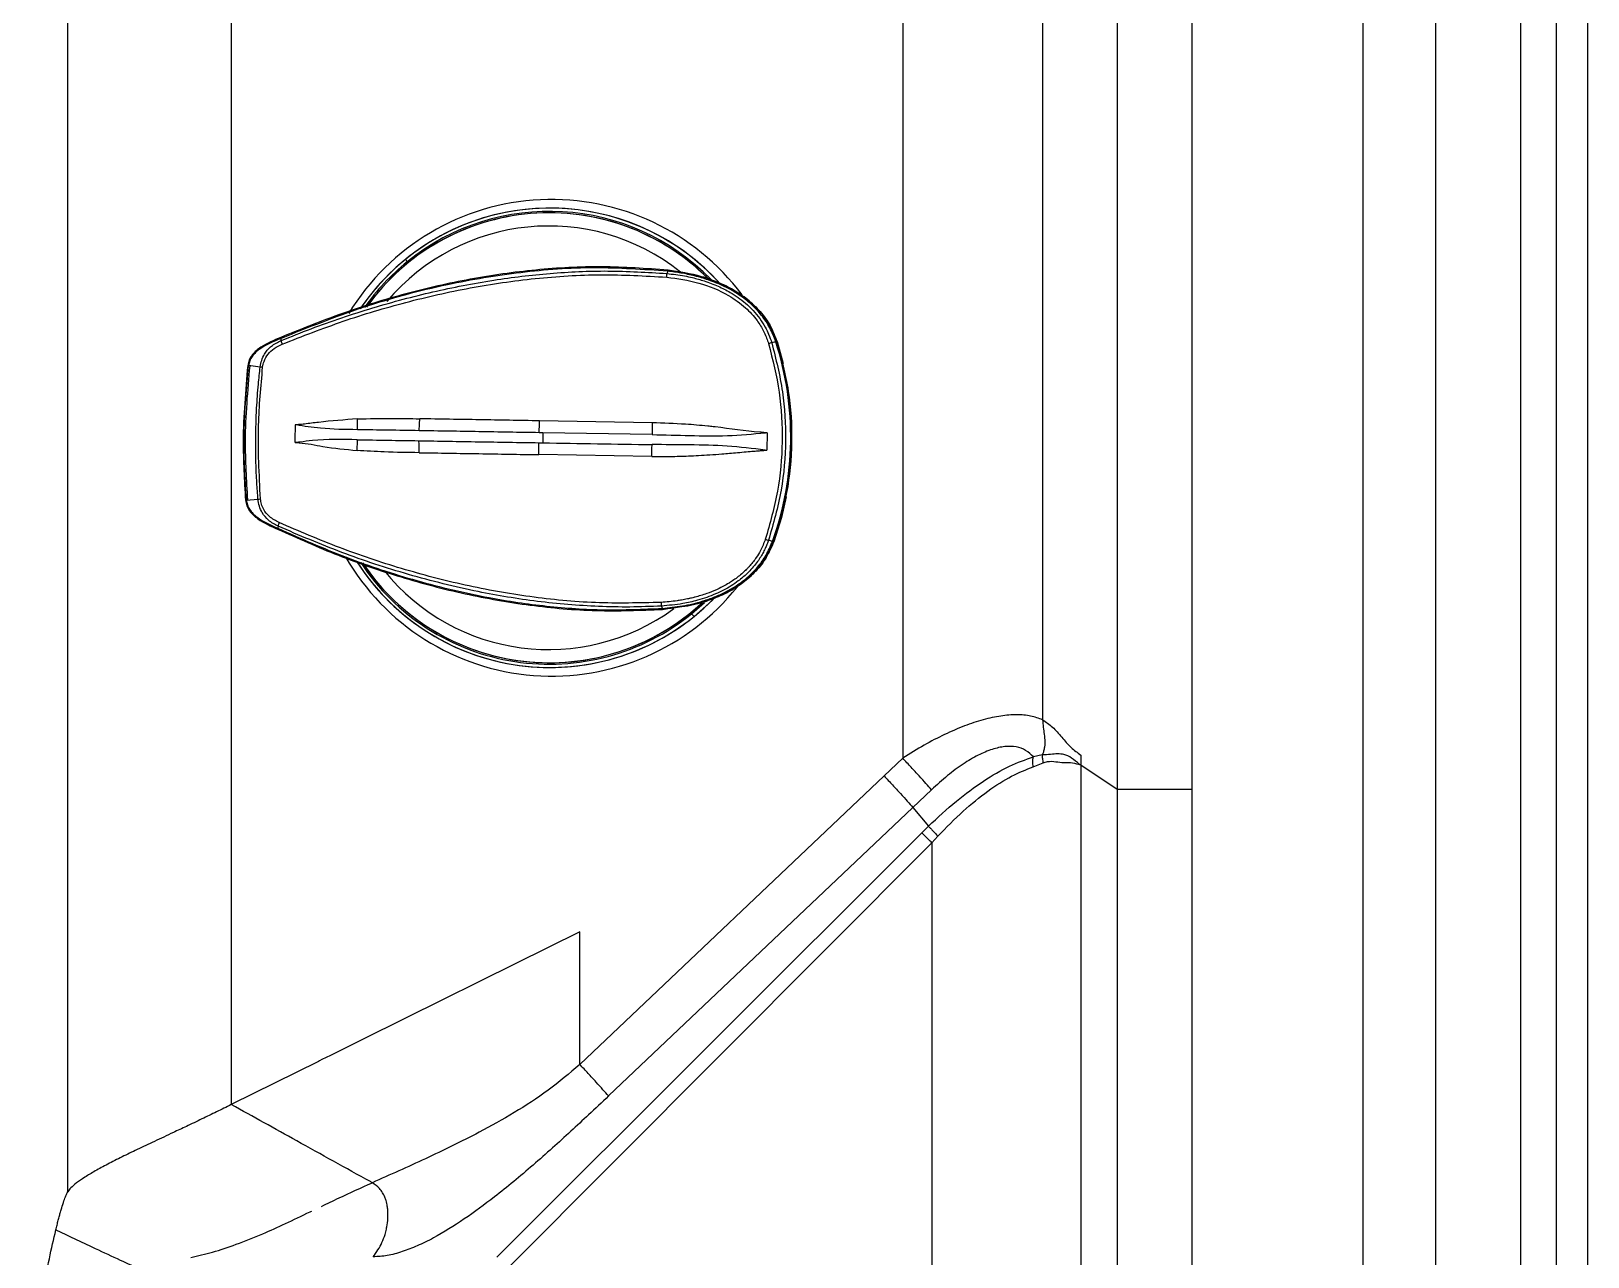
# Model space of a CAD drawing. Extents: x 943 to 1030, y 781 to 934.
# Drawn here: x 1021.34 to 1030.32, y 839.44 to 846.51 of the extents above; entities that cross this region are included whole.
import ezdxf

# ---------------------------------------------------------------- set-up
doc = ezdxf.new("R2010")
doc.units = 0
doc.header["$MEASUREMENT"] = 0
doc.layers.add('1', color=4, linetype='Continuous')

# ---------------------------------------------------------------- blocks, each defined once
blk = doc.blocks.new('AIRA')
at = {"layer": '1', "color": 4, "linetype": 'Continuous', "lineweight": 25}
blk.add_line((87.1416, 3), (87.1416, 84.1416), dxfattribs=at)
at = {"layer": '1', "color": 3, "linetype": 'Continuous', "lineweight": 25}
for p, q in [((86.958, 83.7245), (86.958, 3.4171)), ((86.7551, 3.6938), (86.7551, 83.4478)), ((86.2636, 4.327), (86.2636, 82.8146)), ((85.8457, 4.8358), (85.8457, 82.3058)), ((83.1877, 82.0708), (83.1877, 39.1512)), ((83.9952, 82.0708), (83.9952, 39.3728)), ((84.4255, 82.0708), (84.4255, 38.9705)), ((84.8554, 82.0708), (84.8554, 38.9705)), ((78.3697, 36.6496), (78.3697, 44.6947)), ((79.3135, 44.6947), (79.3135, 37.1523)), ((80.3287, 42.0162), (80.3205, 42.0309)), ((81.7582, 41.9742), (81.7574, 41.9743)), ((81.8317, 41.9603), (81.827, 41.948)), ((81.8317, 41.9603), (81.8321, 41.9612)), ((81.8345, 41.9671), (81.8337, 41.9672)), ((79.6005, 41.5726), (79.6005, 41.5734)), ((79.6015, 41.5614), (79.6005, 41.5726)), ((82.4553, 41.5545), (82.4322, 41.5482)), ((82.4628, 41.5563), (82.462, 41.5563)), ((82.4628, 41.5563), (82.4986, 41.4294)), ((82.4628, 41.5563), (82.4628, 41.5563)), ((79.4801, 41.4084), (79.4132, 41.4166)), ((81.7426, 41.0864), (81.092, 41.098)), ((81.7424, 41.0181), (81.1121, 41.0289)), ((82.406, 41.0286), (82.4044, 40.9286)), ((81.7395, 40.8927), (81.0887, 40.9027)), ((79.4003, 40.6406), (79.4674, 40.6464)), ((79.5824, 40.4785), (79.5823, 40.4776)), ((79.5837, 40.4895), (79.5824, 40.4785)), ((82.4361, 40.4016), (82.4132, 40.4085)), ((82.4435, 40.3995), (82.4428, 40.3995)), ((82.4436, 40.3996), (82.4435, 40.3995)), ((81.7951, 40.029), (81.7994, 40.0167)), ((81.7994, 40.0167), (81.7998, 40.0158)), ((81.8012, 40.0098), (81.8642, 40.0199)), ((81.802, 40.0099), (81.8012, 40.0098)), ((81.802, 40.0099), (81.802, 40.0099)), ((81.8648, 40.0161), (81.8656, 40.0161)), ((81.9687, 39.9838), (82.0442, 40.0499)), ((81.9843, 39.9691), (81.9687, 39.9838)), ((83.9934, 39.1713), (83.9417, 39.1589)), ((84.2154, 39.1694), (84.2154, 39.1114)), ((83.08, 39.0491), (83.1877, 39.1512)), ((83.941, 39.101), (83.9983, 39.1245)), ((84.2141, 39.1122), (84.2154, 39.1114)), ((84.4255, 38.9705), (84.2154, 39.1114)), ((84.2154, 39.1114), (84.2154, 12.9414)), ((83.08, 39.0491), (81.3241, 37.3845)), ((83.3536, 38.9689), (83.2459, 38.8668)), ((84.4255, 38.9705), (84.4255, 12.9414)), ((84.8554, 38.9705), (84.8554, 12.9414)), ((83.2459, 38.8668), (81.49, 37.2021)), ((83.2459, 38.8668), (83.3365, 38.7596)), ((83.2976, 38.7214), (80.8451, 36.2728)), ((83.3365, 38.7596), (83.2976, 38.7214)), ((80.9083, 36.2095), (83.3555, 38.6635)), ((83.3555, 38.6635), (83.3908, 38.7017)), ((83.3555, 38.6635), (83.3555, 20.0537))]:
    blk.add_line(p, q, dxfattribs=at)
at = {"layer": '1', "color": 3, "linetype": 'Continuous', "lineweight": 25, "flags": 128}
for points in [[(82.5154, 40.6589), (82.4877, 40.54), (82.4435, 40.3995)], [(81.9843, 39.9691), (82.0874, 40.0618), (82.1003, 40.0749)], [(81.3241, 38.1489), (80.955, 37.9659), (80.3187, 37.6506), (80.0673, 37.5261), (79.8858, 37.4362), (79.8368, 37.412), (79.8228, 37.4051), (79.8158, 37.4016), (79.3135, 37.1523)], [(81.3241, 37.3845), (81.3241, 37.7665), (81.3241, 38.0478), (81.3241, 38.1208), (81.3241, 38.1405), (81.3241, 38.1461), (81.3241, 38.1478), (81.3241, 38.1489)]]:
    blk.add_lwpolyline(points, dxfattribs=at)
at = {"layer": '1', "color": 3, "linetype": 'Continuous', "lineweight": 25}
for centre, radius, start, end in [((81.1621, 41.0028), 1.3722, 36.82059, 148.59575), ((81.1524, 41.0027), 1.3226, 42.72727, 145.90676), ((81.1524, 41.003), 1.3224, 42.26441, 128.98417), ((81.1487, 41.0027), 1.2955, 45.0207, 144.52574), ((81.1486, 41.0027), 1.2953, 45.03697, 144.51729), ((81.1487, 41.0027), 1.2955, 45.33824, 144.30423), ((81.1456, 41.0027), 1.2193, 51.44555, 140.01835), ((81.1487, 41.003), 1.3034, 44.28634, 128.9847), ((81.1539, 41.0011), 1.3248, 128.97998, 145.74877), ((81.1501, 41.0011), 1.3057, 128.97989, 144.91768), ((81.6405, 41.946), 0.1865, 354.08773, 0.63658), ((79.652, 41.5623), 0.0505, 181.07648, 205.87916), ((82.4832, 41.3139), 0.2398, 102.29409, 106.87141), ((80.7571, 41.006), 1.7845, 340.20026, 17.89756), ((80.7591, 41.006), 1.7865, 340.20026, 17.89756), ((79.4577, 41.0608), 0.3483, 83.94921, 86.31131), ((79.4577, 40.9812), 0.335, 271.67628, 274.13245), ((79.6341, 40.4869), 0.0504, 152.20006, 176.99054), ((82.4697, 40.634), 0.2324, 251.22225, 255.94311), ((81.162, 40.9972), 1.3722, 209.87296, 321.34659), ((81.1524, 40.9973), 1.3226, 212.48975, 308.9775), ((81.1524, 40.9973), 1.3226, 212.54466, 315.48095), ((81.1486, 40.9972), 1.3036, 213.39907, 308.98005), ((81.1487, 40.9973), 1.2955, 213.7072, 312.685), ((81.1486, 40.9973), 1.2953, 213.71619, 312.66854), ((81.1487, 40.9973), 1.2955, 213.93283, 313.00866), ((81.1456, 40.9973), 1.2193, 218.77254, 306.26007), ((81.6094, 40.0372), 0.186, 357.46076, 4.01669)]:
    blk.add_arc(centre, radius, start, end, dxfattribs=at)
for points, knots in [([(81.8337, 41.9672), (81.7066, 41.9764), (81.4524, 41.9948), (81.0701, 41.9732), (80.6915, 41.9201), (80.3188, 41.8347), (79.9531, 41.7229), (79.7171, 41.6269), (79.5991, 41.579)], [0, 0, 0, 0, 0.166706, 0.33339, 0.500063, 0.66672, 0.833364, 1, 1, 1, 1]), ([(81.8321, 41.9612), (81.6909, 41.9709), (81.4079, 41.9904), (80.9818, 41.9592), (80.5346, 41.8844), (80.0699, 41.7609), (79.7568, 41.6359), (79.6005, 41.5734)], [0, 0, 0, 0, 0.185335, 0.371412, 0.558404, 0.779444, 1, 1, 1, 1]), ([(79.6015, 41.5614), (79.6589, 41.5843), (79.7741, 41.6304), (79.9506, 41.693), (80.1278, 41.7499), (80.3033, 41.7997), (80.4768, 41.8428), (80.6509, 41.8797), (80.8758, 41.9191), (81.1545, 41.9522), (81.4889, 41.9685), (81.7135, 41.9549), (81.827, 41.9481)], [0, 0, 0, 0, 0.082024, 0.164587, 0.247633, 0.327658, 0.40489, 0.482845, 0.561506, 0.704794, 0.850851, 1, 1, 1, 1]), ([(81.8314, 41.9547), (81.8314, 41.9551), (81.8316, 41.9564), (81.8319, 41.9583), (81.8323, 41.9608), (81.8328, 41.9634), (81.8332, 41.9655), (81.8336, 41.967), (81.8337, 41.9671), (81.8337, 41.9672)], [0, 0, 0, 0, 0.055533, 0.165274, 0.342801, 0.555699, 0.762927, 0.910682, 1, 1, 1, 1]), ([(82.4553, 41.5545), (82.4448, 41.5817), (82.4241, 41.6356), (82.3754, 41.7075), (82.316, 41.7711), (82.2441, 41.8268), (82.1602, 41.8745), (82.0729, 41.9099), (81.9878, 41.9348), (81.9096, 41.9516), (81.8575, 41.9581), (81.8321, 41.9612)], [0, 0, 0, 0, 0.111062, 0.219204, 0.328205, 0.441569, 0.564532, 0.695225, 0.79984, 0.902244, 1, 1, 1, 1]), ([(82.462, 41.5563), (82.4498, 41.5873), (82.4255, 41.6494), (82.366, 41.7304), (82.2939, 41.7994), (82.2112, 41.8551), (82.1218, 41.8983), (81.997, 41.9425), (81.899, 41.9573), (81.8337, 41.9672)], [0, 0, 0, 0, 0.125454, 0.250839, 0.376108, 0.50122, 0.62616, 0.750943, 1, 1, 1, 1]), ([(81.8345, 41.9671), (81.9, 41.9572), (81.9982, 41.9423), (82.123, 41.898), (82.2125, 41.8547), (82.2951, 41.7989), (82.3671, 41.73), (82.4264, 41.6491), (82.4506, 41.5872), (82.4628, 41.5563)], [0, 0, 0, 0, 0.249572, 0.374545, 0.499578, 0.624656, 0.749764, 0.874883, 1, 1, 1, 1]), ([(79.6066, 41.5403), (79.7235, 41.5859), (79.9572, 41.677), (80.3203, 41.7853), (80.6905, 41.8695), (81.0667, 41.9237), (81.4467, 41.9484), (81.6996, 41.934), (81.826, 41.9268)], [0, 0, 0, 0, 0.166754, 0.333479, 0.500172, 0.666827, 0.833439, 1, 1, 1, 1]), ([(81.826, 41.9268), (81.8881, 41.9181), (82.0119, 41.9008), (82.1663, 41.8367), (82.2777, 41.758), (82.3297, 41.7011), (82.3648, 41.652), (82.3907, 41.609), (82.4062, 41.5647), (82.4136, 41.5433)], [0, 0, 0, 0, 0.252442, 0.502952, 0.665116, 0.799001, 0.811084, 0.908696, 1, 1, 1, 1]), ([(81.827, 41.948), (81.8612, 41.9441), (81.9107, 41.9385), (81.9825, 41.9228), (82.0476, 41.9046), (82.121, 41.8767), (82.202, 41.8355), (82.2864, 41.7766), (82.3528, 41.706), (82.393, 41.6424), (82.4162, 41.5956), (82.4266, 41.5647), (82.4322, 41.5482)], [0, 0, 0, 0, 0.134317, 0.19393, 0.286019, 0.397716, 0.499325, 0.639409, 0.796776, 0.872857, 0.932098, 1, 1, 1, 1]), ([(81.9569, 41.9433), (81.9587, 41.9431), (81.961, 41.9428), (81.9632, 41.9421), (81.9637, 41.9419)], [0, 0, 0, 0, 0.767772, 1, 1, 1, 1]), ([(79.5991, 41.579), (79.5592, 41.5626), (79.4989, 41.538), (79.4391, 41.4888), (79.4152, 41.4505), (79.4106, 41.4283), (79.4083, 41.4172)], [0, 0, 0, 0, 0.491785, 0.743117, 0.871146, 1, 1, 1, 1]), ([(79.6005, 41.5734), (79.5576, 41.5562), (79.4956, 41.5312), (79.4381, 41.4793), (79.4186, 41.4444), (79.415, 41.4257), (79.4132, 41.4166)], [0, 0, 0, 0, 0.538397, 0.778103, 0.891276, 1, 1, 1, 1]), ([(79.4802, 41.4084), (79.4825, 41.4214), (79.4872, 41.4472), (79.5024, 41.4797), (79.5194, 41.5038), (79.5334, 41.5183), (79.5582, 41.5401), (79.5816, 41.5516), (79.6015, 41.5614)], [0, 0, 0, 0, 0.191715, 0.382753, 0.51862, 0.620937, 0.677461, 1, 1, 1, 1]), ([(79.4944, 41.4072), (79.4966, 41.4187), (79.5016, 41.4455), (79.524, 41.484), (79.5605, 41.5182), (79.5909, 41.5328), (79.6066, 41.5403)], [0, 0, 0, 0, 0.1897963, 0.4446309, 0.7136823, 1, 1, 1, 1]), ([(79.5994, 41.5776), (79.5993, 41.5781), (79.5991, 41.5788), (79.5991, 41.5789), (79.5991, 41.579)], [0, 0, 0, 0, 0.623247, 1, 1, 1, 1]), ([(82.4136, 41.5433), (82.4371, 41.4506), (82.484, 41.265), (82.4983, 40.9771), (82.4745, 40.6898), (82.4214, 40.5059), (82.3949, 40.4139)], [0, 0, 0, 0, 0.249998, 0.499994, 0.750007, 1, 1, 1, 1]), ([(82.4322, 41.5482), (82.4559, 41.4544), (82.5028, 41.2696), (82.5177, 40.9823), (82.4949, 40.6924), (82.4408, 40.5043), (82.4132, 40.4085)], [0, 0, 0, 0, 0.250309, 0.493487, 0.741947, 1, 1, 1, 1]), ([(82.449, 41.5524), (82.4492, 41.5525), (82.4495, 41.5526), (82.4506, 41.5529), (82.4532, 41.5537), (82.4567, 41.5548), (82.4607, 41.556), (82.4617, 41.5562), (82.462, 41.5563)], [0, 0, 0, 0, 0.0217269, 0.0484506, 0.1364116, 0.4640127, 0.8147361, 1, 1, 1, 1]), ([(79.4083, 41.4172), (79.3955, 41.2723), (79.3727, 41.0135), (79.3884, 40.7542), (79.3954, 40.6401)], [0, 0, 0, 0, 0.55995, 1, 1, 1, 1]), ([(79.4003, 40.6406), (79.3928, 40.7701), (79.3779, 41.0291), (79.4014, 41.2874), (79.4132, 41.4166)], [0, 0, 0, 0, 0.499974, 1, 1, 1, 1]), ([(79.4197, 41.4158), (79.407, 41.2713), (79.3842, 41.0133), (79.4, 40.7549), (79.4069, 40.6412)], [0, 0, 0, 0, 0.559951, 1, 1, 1, 1]), ([(79.4197, 41.4158), (79.4193, 41.4158), (79.418, 41.416), (79.4162, 41.4162), (79.4139, 41.4165), (79.4115, 41.4168), (79.4096, 41.4171), (79.4083, 41.4172), (79.4083, 41.4172), (79.4083, 41.4172)], [0, 0, 0, 0, 0.055533, 0.165274, 0.342801, 0.555699, 0.762927, 0.910682, 1, 1, 1, 1]), ([(79.4674, 40.6464), (79.4651, 40.6775), (79.4598, 40.7471), (79.4549, 40.8629), (79.4534, 41.0065), (79.4581, 41.1577), (79.4678, 41.296), (79.4765, 41.3752), (79.4801, 41.4084)], [0, 0, 0, 0, 0.122705, 0.274469, 0.455296, 0.686948, 0.868512, 1, 1, 1, 1]), ([(79.4818, 40.6471), (79.4744, 40.7892), (79.4612, 41.043), (79.4843, 41.2959), (79.4944, 41.4072)], [0, 0, 0, 0, 0.559943, 1, 1, 1, 1]), ([(79.6818, 41.074), (79.6815, 41.0573), (79.6809, 41.0239), (79.6804, 40.9906), (79.6802, 40.9739)], [0, 0, 0, 0, 0.5, 1, 1, 1, 1]), ([(79.6868, 41.0739), (79.686, 41.0739), (79.6843, 41.0739), (79.6827, 41.0739), (79.6818, 41.074)], [0, 0, 0, 0, 0.5, 1, 1, 1, 1]), ([(80.042, 41.1089), (79.9667, 41.1034), (79.8643, 41.096), (79.7515, 41.0807), (79.7111, 41.0764), (79.6962, 41.0753), (79.6918, 41.075), (79.689, 41.0747), (79.6874, 41.0741), (79.6868, 41.0739)], [0, 0, 0, 0, 0.632717, 0.860019, 0.958232, 0.975919, 0.985986, 0.994959, 1, 1, 1, 1]), ([(80.0415, 41.0467), (79.9702, 41.0474), (79.8513, 41.0486), (79.7338, 41.0667), (79.6868, 41.0739)], [0, 0, 0, 0, 0.600626, 1, 1, 1, 1]), ([(80.0415, 41.0467), (80.042, 41.0561), (80.0431, 41.0748), (80.0423, 41.0975), (80.042, 41.1089)], [0, 0, 0, 0, 0.499972, 1, 1, 1, 1]), ([(80.042, 41.1089), (80.1088, 41.1105), (80.2282, 41.1135), (80.3481, 41.1108), (80.4009, 41.1097)], [0, 0, 0, 0, 0.559819, 1, 1, 1, 1]), ([(80.3966, 41.0408), (80.3971, 41.0455), (80.3982, 41.0551), (80.3995, 41.0722), (80.4004, 41.0906), (80.4007, 41.1034), (80.4009, 41.1097)], [0, 0, 0, 0, 0.24784, 0.500001, 0.75216, 1, 1, 1, 1]), ([(81.092, 41.098), (80.9765, 41.1), (80.7456, 41.1039), (80.5158, 41.1078), (80.4009, 41.1097)], [0, 0, 0, 0, 0.500128, 1, 1, 1, 1]), ([(81.0897, 41.0292), (81.09, 41.034), (81.0904, 41.0435), (81.091, 41.0606), (81.0916, 41.079), (81.0918, 41.0917), (81.092, 41.098)], [0, 0, 0, 0, 0.247848, 0.500009, 0.752163, 1, 1, 1, 1]), ([(81.7426, 41.0864), (81.7425, 41.0802), (81.7422, 41.0676), (81.7421, 41.0493), (81.7422, 41.0324), (81.7424, 41.0228), (81.7424, 41.0181)], [0, 0, 0, 0, 0.247915, 0.499992, 0.752096, 1, 1, 1, 1]), ([(82.3962, 41.0288), (82.3955, 41.029), (82.3898, 41.0304), (82.3788, 41.0309), (82.2827, 41.0381), (82.1921, 41.0524), (82.1059, 41.0624), (82.1049, 41.0626), (82.1012, 41.063), (82.0869, 41.0645), (82.0309, 41.0705), (81.9136, 41.0809), (81.8067, 41.0843), (81.7426, 41.0864)], [0, 0, 0, 0, 0.003082, 0.02725, 0.050121, 0.44553, 0.445662, 0.446817, 0.450122, 0.462785, 0.512261, 0.707506, 1, 1, 1, 1]), ([(79.6802, 40.9739), (79.681, 40.9739), (79.6828, 40.9739), (79.6844, 40.9731), (79.6852, 40.9728)], [0, 0, 0, 0, 0.486281, 1, 1, 1, 1]), ([(80.0406, 40.989), (79.9541, 40.9908), (79.8437, 40.9931), (79.7276, 40.9773), (79.6961, 40.9737), (79.6881, 40.973), (79.686, 40.9729), (79.6854, 40.9728), (79.6853, 40.9728), (79.6852, 40.9728), (79.6852, 40.9728)], [0, 0, 0, 0, 0.730021, 0.931374, 0.982115, 0.995104, 0.998552, 0.999523, 0.999822, 1, 1, 1, 1]), ([(79.6852, 40.9728), (79.6854, 40.9728), (79.6872, 40.9727), (79.6939, 40.9724), (79.7464, 40.9688), (79.861, 40.9435), (79.9732, 40.933), (80.039, 40.9269)], [0, 0, 0, 0, 0.001608, 0.01565, 0.05589, 0.446078, 1, 1, 1, 1]), ([(80.039, 40.9269), (80.0397, 40.9382), (80.0412, 40.9609), (80.0408, 40.9797), (80.0406, 40.989)], [0, 0, 0, 0, 0.500027, 1, 1, 1, 1]), ([(80.0406, 40.989), (80.0994, 40.988), (80.2171, 40.986), (80.3361, 40.9841), (80.3956, 40.9831)], [0, 0, 0, 0, 0.499886, 1, 1, 1, 1]), ([(80.3966, 41.0408), (80.337, 41.0418), (80.218, 41.0438), (80.1003, 41.0457), (80.0415, 41.0467)], [0, 0, 0, 0, 0.500114, 1, 1, 1, 1]), ([(80.3956, 40.9831), (80.5109, 40.9811), (80.7414, 40.9771), (80.973, 40.9734), (81.0888, 40.9715)], [0, 0, 0, 0, 0.499962, 1, 1, 1, 1]), ([(80.3976, 40.9141), (80.3977, 40.9204), (80.3978, 40.9332), (80.3975, 40.9516), (80.3968, 40.9688), (80.396, 40.9783), (80.3956, 40.9831)], [0, 0, 0, 0, 0.2478444, 0.5000038, 0.7521632, 1, 1, 1, 1]), ([(81.0897, 41.0292), (80.9739, 41.0312), (80.7424, 41.0352), (80.5118, 41.0389), (80.3966, 41.0408)], [0, 0, 0, 0, 0.500038, 1, 1, 1, 1]), ([(81.0887, 40.9027), (81.0888, 40.909), (81.0889, 40.9218), (81.089, 40.9401), (81.089, 40.9572), (81.0888, 40.9668), (81.0888, 40.9715)], [0, 0, 0, 0, 0.247841, 0.499996, 0.752155, 1, 1, 1, 1]), ([(81.0888, 40.9715), (81.0925, 40.9714), (81.0999, 40.9713), (81.1074, 40.9711), (81.1111, 40.971)], [0, 0, 0, 0, 0.499999, 1, 1, 1, 1]), ([(81.1121, 41.029), (81.1077, 41.029), (81.1002, 41.029), (81.0928, 41.0292), (81.0897, 41.0292)], [0, 0, 0, 0, 0.591867, 1, 1, 1, 1]), ([(81.1121, 41.029), (81.1118, 41.0247), (81.1114, 41.0162), (81.1109, 41), (81.1108, 40.9838), (81.111, 40.9753), (81.1111, 40.971)], [0, 0, 0, 0, 0.250241, 0.499995, 0.749751, 1, 1, 1, 1]), ([(81.1111, 40.971), (81.2162, 40.9694), (81.4265, 40.966), (81.6366, 40.9626), (81.7416, 40.961)], [0, 0, 0, 0, 0.500057, 1, 1, 1, 1]), ([(81.7424, 41.0181), (81.8147, 41.0164), (81.9598, 41.0129), (82.1772, 41.0089), (82.3228, 41.0221), (82.3962, 41.0288)], [0, 0, 0, 0, 0.329609, 0.661729, 1, 1, 1, 1]), ([(82.406, 41.0286), (82.4044, 41.0287), (82.4011, 41.0287), (82.3978, 41.0288), (82.3962, 41.0288)], [0, 0, 0, 0, 0.5, 1, 1, 1, 1]), ([(80.3976, 40.9141), (80.3305, 40.9148), (80.2106, 40.9161), (80.0914, 40.9236), (80.039, 40.9269)], [0, 0, 0, 0, 0.560181, 1, 1, 1, 1]), ([(80.3976, 40.9141), (80.5125, 40.9122), (80.7424, 40.9084), (80.9733, 40.9046), (81.0887, 40.9027)], [0, 0, 0, 0, 0.4998725, 1, 1, 1, 1]), ([(81.7395, 40.8927), (81.7396, 40.899), (81.7398, 40.9116), (81.7403, 40.9298), (81.7409, 40.9467), (81.7414, 40.9562), (81.7416, 40.961)], [0, 0, 0, 0, 0.247871, 0.499983, 0.752103, 1, 1, 1, 1]), ([(81.7395, 40.8927), (81.7498, 40.8926), (81.7724, 40.8924), (81.809, 40.8923), (81.8514, 40.8925), (81.8993, 40.8933), (81.9528, 40.8951), (82.0119, 40.8979), (82.0766, 40.902), (82.1359, 40.9064), (82.1894, 40.9109), (82.236, 40.915), (82.2827, 40.919), (82.3248, 40.9227), (82.3549, 40.9251), (82.3731, 40.9263), (82.383, 40.927), (82.3896, 40.9276), (82.3934, 40.9284), (82.3948, 40.9287)], [0, 0, 0, 0, 0.047083, 0.102822, 0.167172, 0.240062, 0.32144, 0.411316, 0.509842, 0.617397, 0.683425, 0.754852, 0.831571, 0.898217, 0.948338, 0.969627, 0.982103, 0.993555, 1, 1, 1, 1]), ([(82.3948, 40.9287), (82.3216, 40.9378), (82.1765, 40.9558), (81.959, 40.959), (81.8139, 40.9603), (81.7416, 40.961)], [0, 0, 0, 0, 0.338238, 0.670377, 1, 1, 1, 1]), ([(82.3948, 40.9287), (82.3964, 40.9287), (82.3996, 40.9286), (82.4028, 40.9286), (82.4044, 40.9286)], [0, 0, 0, 0, 0.5, 1, 1, 1, 1]), ([(79.4069, 40.6412), (79.4064, 40.6411), (79.4051, 40.641), (79.4033, 40.6409), (79.401, 40.6407), (79.3986, 40.6405), (79.3967, 40.6403), (79.3954, 40.6402), (79.3954, 40.6401), (79.3954, 40.6401)], [0, 0, 0, 0, 0.055533, 0.165274, 0.342801, 0.555699, 0.762927, 0.910682, 1, 1, 1, 1]), ([(79.3954, 40.6401), (79.3973, 40.629), (79.4012, 40.6067), (79.4238, 40.5676), (79.4819, 40.5165), (79.5414, 40.4898), (79.5808, 40.4722)], [0, 0, 0, 0, 0.12885, 0.256879, 0.508213, 1, 1, 1, 1]), ([(79.4003, 40.6406), (79.4018, 40.6314), (79.4048, 40.6126), (79.4231, 40.5771), (79.4789, 40.5233), (79.54, 40.4963), (79.5823, 40.4776)], [0, 0, 0, 0, 0.108762, 0.221897, 0.4616, 1, 1, 1, 1]), ([(79.5837, 40.4895), (79.5642, 40.5), (79.5279, 40.5194), (79.4927, 40.5629), (79.4736, 40.6055), (79.4695, 40.6328), (79.4675, 40.6464)], [0, 0, 0, 0, 0.322452, 0.598474, 0.799025, 1, 1, 1, 1]), ([(79.5895, 40.5104), (79.5699, 40.5208), (79.5348, 40.5397), (79.5022, 40.5798), (79.4864, 40.6157), (79.4833, 40.6367), (79.4818, 40.6471)], [0, 0, 0, 0, 0.363335, 0.653348, 0.82864, 1, 1, 1, 1]), ([(79.5826, 40.4775), (79.5823, 40.4768), (79.5818, 40.4754), (79.5811, 40.4737), (79.5807, 40.4723), (79.5807, 40.4722), (79.5808, 40.4722)], [0, 0, 0, 0, 0.2576906, 0.6039132, 0.850773, 1, 1, 1, 1]), ([(79.5808, 40.4722), (79.6971, 40.4203), (79.9297, 40.3165), (80.2915, 40.1927), (80.6611, 40.0948), (81.0378, 40.0292), (81.4192, 39.9949), (81.6739, 40.0048), (81.8012, 40.0098)], [0, 0, 0, 0, 0.166636, 0.3332803, 0.4999374, 0.6666101, 0.8332943, 1, 1, 1, 1]), ([(79.5823, 40.4776), (79.7128, 40.4197), (79.9743, 40.3039), (80.3825, 40.1705), (80.7699, 40.0781), (81.1323, 40.0251), (81.4663, 40.0014), (81.6887, 40.011), (81.7998, 40.0158)], [0, 0, 0, 0, 0.187062, 0.374643, 0.561878, 0.70843, 0.854413, 1, 1, 1, 1]), ([(81.7951, 40.029), (81.7345, 40.0266), (81.6138, 40.0218), (81.4337, 40.0255), (81.2559, 40.0365), (81.0806, 40.0549), (80.9081, 40.08), (80.6587, 40.1259), (80.3372, 40.206), (79.951, 40.3326), (79.7054, 40.4375), (79.5837, 40.4895)], [0, 0, 0, 0, 0.079708, 0.15846, 0.236335, 0.313387, 0.38965, 0.46514, 0.646211, 0.824644, 1, 1, 1, 1]), ([(81.7949, 40.0502), (81.6682, 40.0472), (81.415, 40.0411), (81.0361, 40.0785), (80.6618, 40.1451), (80.2947, 40.2417), (79.9354, 40.362), (79.7048, 40.4609), (79.5895, 40.5104)], [0, 0, 0, 0, 0.166575, 0.333185, 0.499837, 0.666527, 0.833251, 1, 1, 1, 1]), ([(82.3949, 40.4139), (82.3863, 40.392), (82.3721, 40.3555), (82.3489, 40.3177), (82.3345, 40.2969), (82.3257, 40.2853), (82.3166, 40.2738), (82.31, 40.2661), (82.3058, 40.2614), (82.303, 40.2582), (82.296, 40.2505), (82.2831, 40.2372), (82.2636, 40.2188), (82.2396, 40.1988), (82.2134, 40.1796), (82.1954, 40.1678), (82.1833, 40.1604), (82.1594, 40.1461), (82.1169, 40.1243), (82.0643, 40.1033), (82.0233, 40.0898), (81.9986, 40.0827), (81.981, 40.0781), (81.97, 40.0754), (81.9598, 40.073), (81.9534, 40.0716), (81.9505, 40.071), (81.9493, 40.0707), (81.9487, 40.0706), (81.9485, 40.0706), (81.9484, 40.0705), (81.9483, 40.0705), (81.9483, 40.0705), (81.9483, 40.0705), (81.9483, 40.0705), (81.9483, 40.0705), (81.9482, 40.0705), (81.948, 40.0705), (81.947, 40.0703), (81.935, 40.0677), (81.9144, 40.0638), (81.8644, 40.0557), (81.8252, 40.0526), (81.7949, 40.0502)], [0, 0, 0, 0, 0.094564, 0.157962, 0.177954, 0.1964, 0.216676, 0.23695, 0.237506, 0.241865, 0.253961, 0.279453, 0.31664, 0.361916, 0.404993, 0.44719, 0.448763, 0.461839, 0.559544, 0.640686, 0.689597, 0.73344, 0.744279, 0.7628, 0.779099, 0.78627, 0.789425, 0.790813, 0.791424, 0.791693, 0.791811, 0.791863, 0.791904, 0.791905, 0.791908, 0.791921, 0.791969, 0.79216, 0.792919, 0.795947, 0.841684, 0.877266, 1, 1, 1, 1]), ([(82.4132, 40.4085), (82.4105, 40.4007), (82.4046, 40.3844), (82.3937, 40.3595), (82.3804, 40.3333), (82.3642, 40.3061), (82.336, 40.2655), (82.2953, 40.2196), (82.2441, 40.1764), (82.1979, 40.145), (82.1537, 40.1199), (82.1067, 40.0978), (82.0561, 40.0782), (81.9938, 40.0589), (81.9068, 40.0388), (81.8368, 40.0326), (81.7951, 40.029)], [0, 0, 0, 0, 0.032343, 0.067621, 0.1058336, 0.1469764, 0.191052, 0.2982338, 0.3849382, 0.4511225, 0.5155085, 0.5828629, 0.6531921, 0.7264842, 0.8370601, 1, 1, 1, 1]), ([(81.7998, 40.0158), (81.8387, 40.0197), (81.9186, 40.0277), (82.0194, 40.0522), (82.1012, 40.0805), (82.1622, 40.1077), (82.2262, 40.1436), (82.2909, 40.1906), (82.3519, 40.2522), (82.4025, 40.322), (82.4248, 40.3747), (82.4361, 40.4016)], [0, 0, 0, 0, 0.149081, 0.305958, 0.3943, 0.478842, 0.560232, 0.673648, 0.782722, 0.889308, 1, 1, 1, 1]), ([(82.4435, 40.3995), (82.4304, 40.369), (82.4041, 40.308), (82.3422, 40.229), (82.2679, 40.1626), (82.1835, 40.1096), (82.0927, 40.0693), (81.9664, 40.0292), (81.8678, 40.0176), (81.802, 40.0099)], [0, 0, 0, 0, 0.125133, 0.250264, 0.375377, 0.500441, 0.625448, 0.750408, 1, 1, 1, 1]), ([(81.8642, 40.0199), (81.9086, 40.0253), (81.9858, 40.0348), (82.0914, 40.0692), (82.1822, 40.1092), (82.2667, 40.1622), (82.3411, 40.2287), (82.4033, 40.3077), (82.4296, 40.3689), (82.4428, 40.3995)], [0, 0, 0, 0, 0.183357, 0.319059, 0.454931, 0.590988, 0.727218, 0.863573, 1, 1, 1, 1]), ([(82.4299, 40.4038), (82.4301, 40.4037), (82.4305, 40.4036), (82.4315, 40.4032), (82.4341, 40.4023), (82.4375, 40.4012), (82.4416, 40.3999), (82.4425, 40.3996), (82.4428, 40.3995)], [0, 0, 0, 0, 0.022801, 0.050088, 0.135437, 0.463573, 0.81489, 1, 1, 1, 1]), ([(81.8001, 40.0158), (81.8002, 40.0151), (81.8005, 40.0134), (81.8008, 40.0114), (81.8011, 40.0099), (81.8012, 40.0098), (81.8012, 40.0098)], [0, 0, 0, 0, 0.2740129, 0.6126225, 0.8540542, 1, 1, 1, 1]), ([(81.9231, 40.0293), (81.9199, 40.0285), (81.9126, 40.0269), (81.9052, 40.0261), (81.901, 40.0257)], [0, 0, 0, 0, 0.437377, 1, 1, 1, 1]), ([(83.9952, 39.3728), (83.9731, 39.381), (83.9293, 39.3973), (83.8469, 39.404), (83.7547, 39.3968), (83.653, 39.3748), (83.5433, 39.3385), (83.4284, 39.2889), (83.3081, 39.2265), (83.2288, 39.1769), (83.1877, 39.1512)], [0, 0, 0, 0, 0.1205733, 0.2389214, 0.3572696, 0.4778495, 0.6002405, 0.728891, 0.8597167, 1, 1, 1, 1]), ([(83.9952, 39.3728), (83.9956, 39.3656), (83.9973, 39.3276), (84.0081, 39.2781), (84.008, 39.226), (84.0024, 39.1926), (83.9962, 39.1779), (83.9934, 39.1713)], [0, 0, 0, 0, 0.095615, 0.505145, 0.782239, 0.901427, 1, 1, 1, 1]), ([(83.9952, 39.3728), (84.0145, 39.3598), (84.053, 39.3337), (84.1056, 39.2724), (84.158, 39.2108), (84.1963, 39.1832), (84.2154, 39.1694)], [0, 0, 0, 0, 0.249711, 0.49996, 0.750201, 1, 1, 1, 1]), ([(83.9417, 39.1589), (83.9279, 39.1725), (83.9011, 39.199), (83.8444, 39.2189), (83.7783, 39.221), (83.7032, 39.2043), (83.6213, 39.1696), (83.5341, 39.1177), (83.443, 39.0504), (83.3842, 38.9967), (83.3536, 38.9689)], [0, 0, 0, 0, 0.121383, 0.236605, 0.349349, 0.463721, 0.583547, 0.711797, 0.850345, 1, 1, 1, 1]), ([(83.9934, 39.1713), (83.9931, 39.1639), (83.9924, 39.1491), (83.9963, 39.1327), (83.9983, 39.1245)], [0, 0, 0, 0, 0.5, 1, 1, 1, 1]), ([(84.2141, 39.1122), (84.2116, 39.114), (84.1948, 39.1258), (84.1649, 39.1531), (84.1237, 39.1733), (84.0823, 39.1776), (84.0379, 39.1715), (84.0092, 39.1714), (83.9934, 39.1713)], [0, 0, 0, 0, 0.042523, 0.284199, 0.497492, 0.655015, 0.810333, 1, 1, 1, 1]), ([(83.3365, 38.7596), (83.3895, 38.8087), (83.4913, 38.903), (83.6493, 39.0194), (83.8006, 39.1096), (83.8958, 39.1428), (83.9417, 39.1589)], [0, 0, 0, 0, 0.281238, 0.540061, 0.778227, 1, 1, 1, 1]), ([(83.3908, 38.7017), (83.4389, 38.7507), (83.5309, 38.8444), (83.6747, 38.9612), (83.8122, 39.0514), (83.8995, 39.085), (83.941, 39.101)], [0, 0, 0, 0, 0.2855314, 0.545736, 0.7841077, 1, 1, 1, 1]), ([(83.9983, 39.1245), (84.0067, 39.1272), (84.0317, 39.1354), (84.0722, 39.1314), (84.1206, 39.1246), (84.1694, 39.1276), (84.1991, 39.1174), (84.2141, 39.1122)], [0, 0, 0, 0, 0.100319, 0.302391, 0.495488, 0.746122, 1, 1, 1, 1]), ([(83.3555, 38.6635), (83.3499, 38.6691), (83.3386, 38.6804), (83.3226, 38.6964), (83.3082, 38.7108), (83.3011, 38.7179), (83.2976, 38.7214)], [0, 0, 0, 0, 0.246372, 0.5, 0.753628, 1, 1, 1, 1]), ([(83.3365, 38.7596), (83.3397, 38.756), (83.3463, 38.7487), (83.3597, 38.7344), (83.3747, 38.7184), (83.3855, 38.7072), (83.3908, 38.7017)], [0, 0, 0, 0, 0.246558, 0.5, 0.753442, 1, 1, 1, 1]), ([(81.3241, 37.3845), (81.2644, 37.333), (81.1448, 37.2301), (80.9463, 37.1042), (80.7097, 36.9718), (80.433, 36.838), (80.2293, 36.7472), (80.1274, 36.7018)], [0, 0, 0, 0, 0.166578, 0.333246, 0.499949, 0.749982, 1, 1, 1, 1]), ([(81.49, 37.2021), (81.4519, 37.1661), (81.3797, 37.0977), (81.2721, 36.9975), (81.1653, 36.9003), (81.0557, 36.8035), (80.9441, 36.7089), (80.8125, 36.6032), (80.6587, 36.4897), (80.5086, 36.396), (80.3884, 36.3366), (80.2991, 36.3022), (80.2126, 36.2787), (80.1591, 36.2755), (80.1324, 36.2739)], [0, 0, 0, 0, 0.089248, 0.168983, 0.250107, 0.335137, 0.418504, 0.500199, 0.625196, 0.750113, 0.814428, 0.875089, 0.937554, 1, 1, 1, 1]), ([(79.3135, 37.1523), (79.2852, 37.1383), (79.2284, 37.1104), (79.1416, 37.0685), (79.0581, 37.0287), (78.9659, 36.9852), (78.8701, 36.9404), (78.7711, 36.8937), (78.6805, 36.8498), (78.5988, 36.8084), (78.5267, 36.7692), (78.4661, 36.7328), (78.4189, 36.6999), (78.3848, 36.671), (78.3747, 36.6567), (78.3697, 36.6496)], [0, 0, 0, 0, 0.062482, 0.12501, 0.192604, 0.250077, 0.337025, 0.420535, 0.500039, 0.584587, 0.667737, 0.750045, 0.835341, 0.918156, 1, 1, 1, 1]), ([(80.1274, 36.7018), (80.127, 36.702), (80.1235, 36.704), (79.9774, 36.784), (79.7071, 36.9348), (79.4393, 37.0828), (79.3135, 37.1523)], [0, 0, 0, 0, 0.001351, 0.013316, 0.536559, 1, 1, 1, 1]), ([(79.8341, 36.5654), (79.8675, 36.5816), (79.9605, 36.6266), (80.0623, 36.6724), (80.1274, 36.7018)], [0, 0, 0, 0, 0.359712, 1, 1, 1, 1]), ([(80.1324, 36.2739), (80.1509, 36.3006), (80.1789, 36.3412), (80.1991, 36.3975), (80.2073, 36.4284), (80.2132, 36.4585), (80.217, 36.4873), (80.2177, 36.5192), (80.2166, 36.5429), (80.2135, 36.5694), (80.208, 36.5945), (80.1989, 36.6206), (80.1868, 36.6448), (80.165, 36.6759), (80.1418, 36.6918), (80.1274, 36.7018)], [0, 0, 0, 0, 0.203359, 0.30869, 0.373296, 0.403528, 0.501003, 0.55383, 0.602848, 0.649583, 0.720451, 0.76307, 0.822863, 0.889676, 1, 1, 1, 1]), ([(78.3009, 36.4295), (78.3032, 36.4388), (78.3079, 36.4577), (78.3148, 36.4848), (78.3216, 36.5099), (78.3282, 36.5337), (78.3368, 36.5632), (78.347, 36.5953), (78.3588, 36.6277), (78.3661, 36.6424), (78.3697, 36.6496)], [0, 0, 0, 0, 0.102244, 0.207667, 0.308641, 0.398521, 0.499987, 0.685094, 0.844786, 1, 1, 1, 1]), ([(79.0804, 36.27), (79.1217, 36.2796), (79.2077, 36.2995), (79.346, 36.3462), (79.4859, 36.4021), (79.6282, 36.4666), (79.7214, 36.5114), (79.7747, 36.5369), (79.7776, 36.5383)], [0, 0, 0, 0, 0.186905, 0.389517, 0.61181, 0.793893, 0.988837, 1, 1, 1, 1]), ([(78.1584, 35.6156), (78.1696, 35.6985), (78.1919, 35.864), (78.2273, 36.0764), (78.2635, 36.2685), (78.2885, 36.3758), (78.3009, 36.4296)], [0, 0, 0, 0, 0.250421, 0.499979, 0.749592, 1, 1, 1, 1]), ([(78.3009, 36.4296), (78.3769, 36.3938), (78.5007, 36.3356), (78.6648, 36.2589), (78.764, 36.2123), (78.8186, 36.1867), (78.8347, 36.1791), (78.8398, 36.1768), (78.8416, 36.1759)], [0, 0, 0, 0, 0.421508, 0.686965, 0.910514, 0.971983, 0.990171, 1, 1, 1, 1])]:
    blk.add_open_spline(points, degree=3, knots=knots, dxfattribs=at)
for points in [[(82.4428, 40.3995), (82.4717, 40.4935), (82.5295, 40.6814), (82.5554, 40.9762), (82.5393, 41.2717), (82.4878, 41.4614), (82.462, 41.5563)], [(83.3536, 38.9689), (83.3436, 38.9804), (83.3237, 39.0036), (83.2831, 39.0486), (83.2374, 39.0985), (83.2043, 39.1336), (83.1877, 39.1512)], [(83.941, 39.101), (83.9396, 39.1114), (83.9367, 39.1322), (83.94, 39.15), (83.9417, 39.1589)], [(83.08, 39.0491), (83.0966, 39.0315), (83.1297, 38.9963), (83.1754, 38.9465), (83.216, 38.9015), (83.2359, 38.8783), (83.2459, 38.8668)], [(84.8554, 38.9705), (84.8123, 38.9705), (84.726, 38.9705), (84.6056, 38.9705), (84.4999, 38.9705), (84.4503, 38.9705), (84.4255, 38.9705)], [(81.49, 37.2021), (81.48, 37.2137), (81.4601, 37.2368), (81.4195, 37.2819), (81.3738, 37.3317), (81.3407, 37.3669), (81.3241, 37.3845)]]:
    blk.add_open_spline(points, degree=3, dxfattribs=at)

msp = doc.modelspace()

# ---------------------------------------------------------------- block references
at = {"layer": '1'}
msp.add_blockref('AIRA', (943.1775, 803.1658), dxfattribs=at)

doc.saveas('drawing.dxf')
